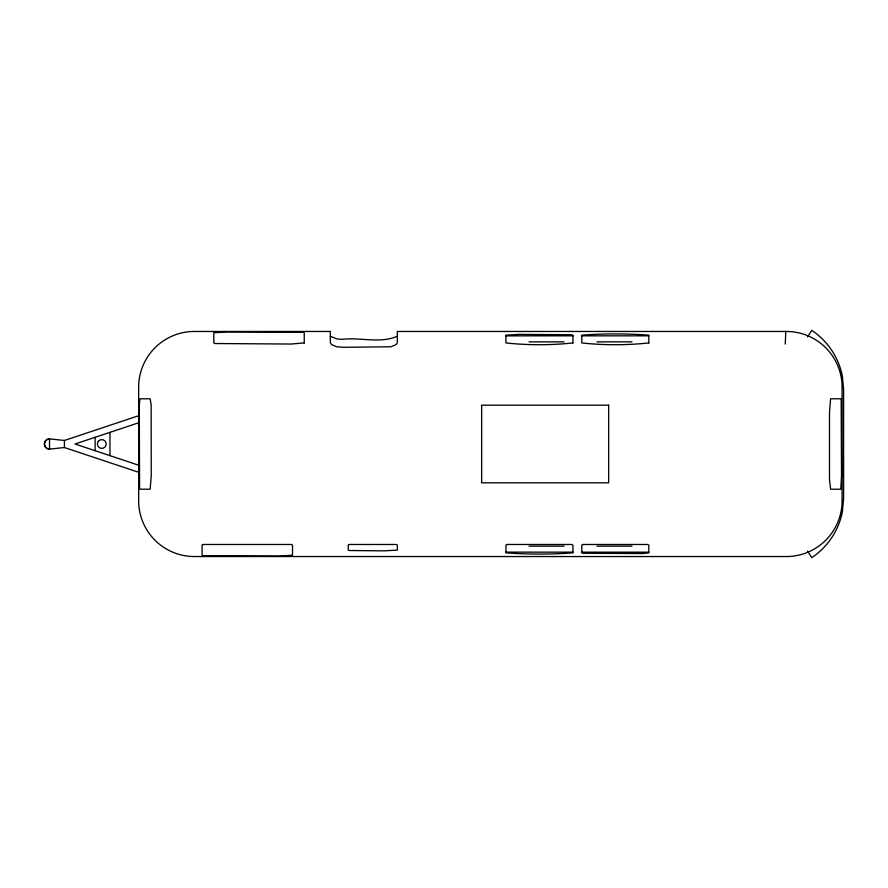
<?xml version="1.0" encoding="UTF-8"?>
<svg xmlns="http://www.w3.org/2000/svg" width="888" height="888" viewBox="0 0 888 888"><rect width="100%" height="100%" fill="white"/><g stroke="black" fill="none" stroke-linecap="round" stroke-linejoin="round"><path stroke-width="1.33" d="M785.247 344.045L785.813 331.457L397.336 331.457L397.336 342.668L396.137 344.555L391.042 346.775L343.745 347.297L336.641 346.775L331.546 344.555L330.347 342.668L330.347 331.457L194.927 331.457A55.744 55.744 0 0 0 138.661 387.723L138.661 500.277A55.744 55.744 0 0 0 194.927 556.543L785.813 556.543A55.744 55.744 0 0 0 842.09 500.277L842.09 387.723A55.744 55.744 0 0 0 785.813 331.457M807.447 336.952L811.799 330.403A71.44 71.44 0 0 1 842.423 376.468L843.6 389.588L843.6 498.412L842.423 511.532A71.44 71.44 0 0 1 811.799 557.597L807.447 551.048M397.336 336.219C380.131 343.889 359.851 336.985 341.636 339.394L336.641 338.839L330.347 336.219M138.506 472.227L64.424 447.53L49.517 449.117L46.964 448.429L45.088 446.564L44.4 444L45.088 441.436L46.964 439.571L49.517 438.883L64.424 440.47L138.506 415.773M138.517 422.832L75.014 444L138.517 465.168M505.938 335.864L573.215 335.831M581.462 335.831L648.806 335.831M529.048 341.858L564.08 341.858M596.903 341.858L631.945 341.858M529.048 546.142L564.08 546.142M596.903 546.142L631.945 546.142M573.215 552.17L505.938 552.136M581.462 552.17L648.806 552.17M109.946 432.356L109.946 455.644M95.116 437.296L95.116 450.704M64.424 440.47L64.424 447.53M139.283 405.072L139.571 488.023L139.971 489.221L150.139 489.221L151.249 475.824L151.149 405.072L150.139 398.779L139.971 398.779L139.283 405.072M841.524 475.824L840.77 489.221L830.602 489.221L829.492 479.298L829.492 412.176L830.602 398.779L840.77 398.779L841.169 399.977L841.524 475.824M98.202 441.369L97.347 444L98.202 446.631L100.433 448.251L103.197 448.251L105.428 446.631L106.283 444L105.428 441.369L103.197 439.749L100.433 439.749L98.202 441.369M304.251 342.935L290.853 344.045L215.007 343.523L213.808 342.935L213.808 332.767L227.206 332.012L303.052 332.367L304.251 332.767L304.251 342.935M572.927 342.935C551.093 345.31 527.772 345.31 505.938 342.935L505.938 335.142L519.336 334.388L571.728 334.743L572.927 335.142L572.927 342.935M203.285 544.477L202.087 545.066L202.087 555.233L203.285 555.633L279.121 555.988L292.518 555.233L292.518 545.066L291.32 544.477L203.285 544.477M648.806 342.935C626.972 345.31 603.651 345.31 581.807 342.935L581.807 335.142C603.907 333.533 626.706 333.533 648.806 335.142L648.806 342.935M349.428 544.477L348.229 545.066L348.229 550.105L349.428 550.505L383.949 550.86L397.358 550.105L397.358 545.066L396.159 544.477L349.428 544.477M507.137 544.477L505.938 545.066L505.938 552.858C528.038 554.467 550.838 554.467 572.927 552.858L572.927 545.066L571.728 544.477L507.137 544.477M583.005 544.477L581.807 545.066L581.807 552.858L583.005 553.257L642.512 553.546L648.806 552.858L648.806 545.066L647.607 544.477L583.005 544.477M608.657 405.194L481.64 405.194L481.64 482.806L608.657 482.806L608.657 405.194M49.517 449.117L49.517 438.883A5.117 5.117 0 0 0 44.4 444A5.117 5.117 0 0 0 49.517 449.117"/></g></svg>
